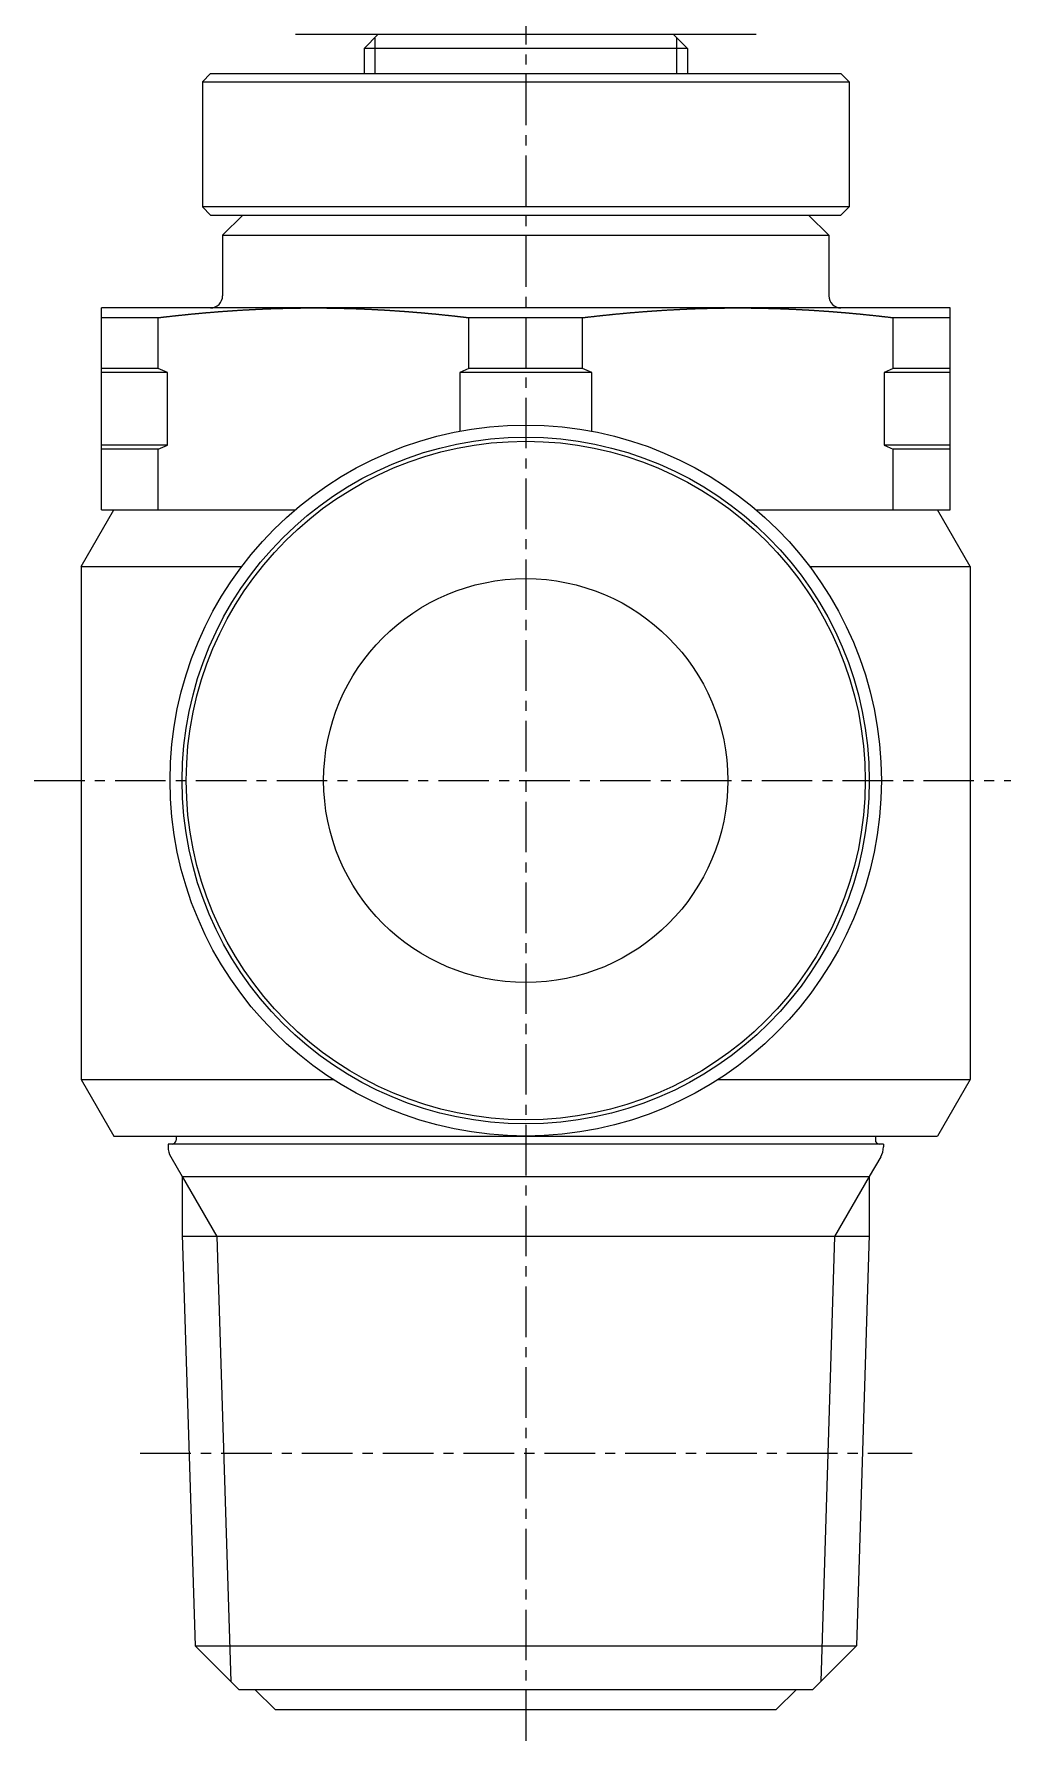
# Model space of a CAD drawing. Extents: x 3 to 108, y -23 to 87.
# Drawn here: x 84.07 to 108.23, y -0.89 to 41.51 of the extents above; entities that cross this region are included whole.
import ezdxf

# ---------------------------------------------------------------- set-up
doc = ezdxf.new("R2010")
doc.units = 0
doc.linetypes.add('CENTER', pattern=[2, 1.25, -0.25, 0.25, -0.25])
doc.layers.get('0').update_dxf_attribs({"linetype": 'CONTINUOUS'})
doc.layers.add('CENTER', color=1, linetype='CENTER')

msp = doc.modelspace()

# ---------------------------------------------------------------- linework, layer by layer
at = {"color": 7, "linetype": 'CONTINUOUS'}
for p, q in [((90.527, 41.506), (101.927, 41.506)), ((92.577, 41.506), (92.227, 41.156)), ((100.227, 41.156), (92.227, 41.156)), ((92.227, 41.156), (92.227, 40.531)), ((99.877, 41.506), (100.227, 41.156)), ((100.227, 41.156), (100.227, 40.531)), ((88.227, 40.331), (88.427, 40.531)), ((88.227, 40.331), (88.227, 37.231)), ((88.227, 40.331), (104.227, 40.331)), ((88.427, 40.531), (104.027, 40.531)), ((104.227, 40.331), (104.027, 40.531)), ((104.227, 40.331), (104.227, 37.231)), ((104.227, 37.231), (88.227, 37.231)), ((88.227, 37.231), (88.427, 37.031)), ((88.427, 37.031), (104.027, 37.031)), ((89.227, 37.031), (88.727, 36.531)), ((103.227, 37.031), (103.727, 36.531)), ((104.227, 37.231), (104.027, 37.031)), ((88.727, 36.531), (103.727, 36.531)), ((88.727, 36.531), (88.727, 35.031)), ((103.727, 36.531), (103.727, 35.031)), ((106.727, 34.731), (85.727, 34.731)), ((85.727, 29.731), (85.727, 34.731)), ((87.132, 34.49), (85.727, 34.49)), ((87.132, 33.231), (87.132, 34.49)), ((97.632, 34.49), (94.822, 34.49)), ((94.822, 33.231), (94.822, 34.49)), ((97.632, 33.231), (97.632, 34.49)), ((105.322, 33.231), (105.322, 34.49)), ((106.727, 34.49), (105.322, 34.49)), ((106.727, 29.731), (106.727, 34.731)), ((87.132, 33.231), (85.727, 33.231)), ((87.36, 33.131), (85.727, 33.131)), ((87.36, 33.131), (87.132, 33.231)), ((87.36, 31.331), (87.36, 33.131)), ((94.822, 33.231), (94.593, 33.131)), ((97.86, 33.131), (94.593, 33.131)), ((94.593, 33.131), (94.593, 31.678)), ((97.632, 33.231), (94.822, 33.231)), ((97.86, 33.131), (97.632, 33.231)), ((97.86, 31.678), (97.86, 33.131)), ((105.322, 33.231), (105.093, 33.131)), ((105.093, 33.131), (105.093, 31.331)), ((106.727, 33.131), (105.093, 33.131)), ((106.727, 33.231), (105.322, 33.231)), ((87.36, 31.331), (85.727, 31.331)), ((87.132, 31.231), (85.727, 31.231)), ((87.132, 31.231), (87.36, 31.331)), ((87.132, 29.731), (87.132, 31.231)), ((105.093, 31.331), (105.322, 31.231)), ((106.727, 31.331), (105.093, 31.331)), ((105.322, 29.731), (105.322, 31.231)), ((106.727, 31.231), (105.322, 31.231)), ((85.227, 28.331), (86.035, 29.731)), ((85.727, 29.731), (90.522, 29.731)), ((101.932, 29.731), (106.727, 29.731)), ((107.227, 28.331), (106.419, 29.731)), ((85.227, 28.331), (89.202, 28.331)), ((85.227, 28.331), (85.227, 15.631)), ((103.252, 28.331), (107.227, 28.331)), ((107.227, 28.331), (107.227, 15.631)), ((85.227, 15.631), (91.464, 15.631)), ((85.227, 15.631), (86.035, 14.231)), ((100.989, 15.631), (107.227, 15.631)), ((107.227, 15.631), (106.419, 14.231)), ((86.035, 14.231), (106.419, 14.231)), ((87.377, 14.031), (87.377, 13.966)), ((105.077, 14.031), (87.377, 14.031)), ((87.577, 14.231), (87.577, 14.131)), ((104.877, 14.231), (104.877, 14.131)), ((105.077, 14.031), (105.077, 13.966)), ((87.445, 13.714), (87.727, 13.231)), ((105.009, 13.714), (104.727, 13.231)), ((87.727, 13.231), (104.727, 13.231)), ((87.727, 13.231), (87.727, 11.789)), ((104.727, 13.231), (104.727, 11.789)), ((87.727, 11.789), (88.045, 1.613)), ((104.726, 11.746), (87.728, 11.746)), ((104.727, 11.789), (104.409, 1.613)), ((88.045, 1.613), (104.409, 1.613)), ((88.045, 1.613), (89.127, 0.531)), ((104.409, 1.613), (103.327, 0.531)), ((89.127, 0.531), (103.327, 0.531)), ((89.527, 0.531), (90.027, 0.031)), ((102.927, 0.531), (102.427, 0.031)), ((90.027, 0.031), (102.427, 0.031))]:
    msp.add_line(p, q, dxfattribs=at)
at = {"color": 3, "linetype": 'CONTINUOUS'}
for p, q in [((92.497, 41.406), (92.497, 40.531)), ((99.957, 41.406), (99.957, 40.531)), ((87.727, 13.231), (88.584, 11.746)), ((104.727, 13.231), (103.87, 11.746)), ((88.584, 11.746), (88.928, 0.73)), ((103.87, 11.746), (103.525, 0.73))]:
    msp.add_line(p, q, dxfattribs=at)
at = {"color": 7}
for points in [[(87.132, 34.49, 0), (87.143, 34.491, 0), (87.154, 34.493, 0), (87.165, 34.494, 0), (87.176, 34.495, 0), (87.187, 34.497, 0), (87.198, 34.498, 0), (87.208, 34.499, 0), (87.219, 34.5, 0), (87.23, 34.502, 0), (87.241, 34.503, 0), (87.252, 34.504, 0), (87.263, 34.506, 0), (87.274, 34.507, 0), (87.285, 34.508, 0), (87.296, 34.509, 0), (87.306, 34.511, 0), (87.317, 34.512, 0), (87.328, 34.513, 0), (87.339, 34.514, 0), (87.35, 34.516, 0), (87.361, 34.517, 0), (87.372, 34.518, 0), (87.383, 34.519, 0), (87.394, 34.521, 0), (87.405, 34.522, 0), (87.416, 34.523, 0), (87.427, 34.524, 0), (87.438, 34.526, 0), (87.448, 34.527, 0), (87.459, 34.528, 0), (87.47, 34.529, 0), (87.481, 34.531, 0), (87.492, 34.532, 0), (87.503, 34.533, 0), (87.514, 34.534, 0), (87.525, 34.535, 0), (87.536, 34.536, 0), (87.547, 34.538, 0), (87.558, 34.539, 0), (87.569, 34.54, 0), (87.579, 34.541, 0), (87.59, 34.542, 0), (87.601, 34.544, 0), (87.612, 34.545, 0), (87.623, 34.546, 0), (87.634, 34.547, 0), (87.645, 34.548, 0), (87.656, 34.549, 0), (87.667, 34.551, 0), (87.678, 34.552, 0), (87.689, 34.553, 0), (87.699, 34.554, 0), (87.71, 34.555, 0), (87.721, 34.556, 0), (87.732, 34.557, 0), (87.743, 34.559, 0), (87.754, 34.56, 0), (87.765, 34.561, 0), (87.776, 34.562, 0), (87.787, 34.563, 0), (87.798, 34.564, 0), (87.809, 34.565, 0), (87.82, 34.566, 0), (87.831, 34.568, 0), (87.841, 34.569, 0), (87.853, 34.57, 0), (87.863, 34.571, 0), (87.874, 34.572, 0), (87.885, 34.573, 0), (87.896, 34.574, 0), (87.907, 34.575, 0), (87.918, 34.576, 0), (87.929, 34.577, 0), (87.94, 34.578, 0), (87.951, 34.58, 0), (87.962, 34.581, 0), (87.973, 34.582, 0), (87.984, 34.583, 0), (87.995, 34.584, 0), (88.005, 34.585, 0), (88.016, 34.586, 0), (88.027, 34.587, 0), (88.038, 34.588, 0), (88.049, 34.589, 0), (88.06, 34.59, 0), (88.071, 34.591, 0), (88.082, 34.592, 0), (88.093, 34.593, 0), (88.104, 34.594, 0), (88.115, 34.595, 0), (88.126, 34.596, 0), (88.137, 34.597, 0), (88.148, 34.598, 0), (88.159, 34.599, 0), (88.169, 34.6, 0), (88.18, 34.601, 0), (88.191, 34.602, 0), (88.202, 34.603, 0), (88.213, 34.604, 0), (88.224, 34.605, 0), (88.235, 34.606, 0), (88.246, 34.607, 0), (88.257, 34.608, 0), (88.268, 34.609, 0), (88.279, 34.61, 0), (88.29, 34.611, 0), (88.301, 34.612, 0), (88.312, 34.613, 0), (88.323, 34.614, 0), (88.334, 34.615, 0), (88.344, 34.616, 0), (88.355, 34.617, 0), (88.366, 34.617, 0), (88.377, 34.618, 0), (88.388, 34.619, 0), (88.399, 34.62, 0), (88.41, 34.621, 0), (88.421, 34.622, 0), (88.432, 34.623, 0), (88.443, 34.624, 0), (88.454, 34.625, 0), (88.465, 34.626, 0), (88.476, 34.627, 0), (88.487, 34.628, 0), (88.498, 34.629, 0), (88.509, 34.629, 0), (88.52, 34.63, 0), (88.531, 34.631, 0), (88.541, 34.632, 0), (88.552, 34.633, 0), (88.563, 34.634, 0), (88.574, 34.635, 0), (88.585, 34.636, 0), (88.596, 34.636, 0), (88.607, 34.637, 0), (88.618, 34.638, 0), (88.629, 34.639, 0), (88.64, 34.64, 0), (88.651, 34.641, 0), (88.662, 34.641, 0), (88.673, 34.642, 0), (88.684, 34.643, 0), (88.695, 34.644, 0), (88.706, 34.645, 0), (88.717, 34.646, 0), (88.728, 34.646, 0), (88.739, 34.647, 0), (88.749, 34.648, 0), (88.76, 34.649, 0), (88.772, 34.65, 0), (88.782, 34.65, 0), (88.793, 34.651, 0), (88.804, 34.652, 0), (88.815, 34.653, 0), (88.826, 34.654, 0), (88.837, 34.654, 0), (88.848, 34.655, 0), (88.859, 34.656, 0), (88.87, 34.657, 0), (88.881, 34.657, 0), (88.892, 34.658, 0), (88.903, 34.659, 0), (88.914, 34.66, 0), (88.925, 34.66, 0), (88.936, 34.661, 0), (88.947, 34.662, 0), (88.958, 34.663, 0), (88.969, 34.663, 0), (88.98, 34.664, 0), (88.991, 34.665, 0), (89.001, 34.666, 0), (89.013, 34.666, 0), (89.023, 34.667, 0), (89.034, 34.668, 0), (89.045, 34.668, 0), (89.056, 34.669, 0), (89.067, 34.67, 0), (89.078, 34.67, 0), (89.089, 34.671, 0), (89.1, 34.672, 0), (89.111, 34.673, 0), (89.122, 34.673, 0), (89.133, 34.674, 0), (89.144, 34.675, 0), (89.155, 34.675, 0), (89.166, 34.676, 0), (89.177, 34.677, 0), (89.188, 34.677, 0), (89.199, 34.678, 0), (89.21, 34.678, 0), (89.221, 34.679, 0), (89.232, 34.68, 0), (89.243, 34.681, 0), (89.254, 34.681, 0), (89.265, 34.682, 0), (89.276, 34.682, 0), (89.287, 34.683, 0), (89.297, 34.684, 0), (89.308, 34.684, 0), (89.319, 34.685, 0), (89.33, 34.685, 0), (89.341, 34.686, 0), (89.352, 34.687, 0), (89.363, 34.687, 0), (89.374, 34.688, 0), (89.385, 34.688, 0), (89.396, 34.689, 0), (89.407, 34.69, 0), (89.418, 34.69, 0), (89.429, 34.691, 0), (89.44, 34.691, 0), (89.451, 34.692, 0), (89.462, 34.692, 0), (89.473, 34.693, 0), (89.484, 34.694, 0), (89.495, 34.694, 0), (89.506, 34.695, 0), (89.517, 34.695, 0), (89.528, 34.696, 0), (89.539, 34.696, 0), (89.55, 34.697, 0), (89.561, 34.697, 0), (89.572, 34.698, 0), (89.583, 34.698, 0), (89.594, 34.699, 0), (89.605, 34.699, 0), (89.616, 34.7, 0), (89.626, 34.7, 0), (89.638, 34.701, 0), (89.648, 34.701, 0), (89.659, 34.702, 0), (89.67, 34.702, 0), (89.681, 34.703, 0), (89.692, 34.703, 0), (89.703, 34.704, 0), (89.714, 34.704, 0), (89.725, 34.705, 0), (89.736, 34.705, 0), (89.747, 34.706, 0), (89.758, 34.706, 0), (89.769, 34.706, 0), (89.78, 34.707, 0), (89.791, 34.707, 0), (89.802, 34.708, 0), (89.813, 34.708, 0), (89.824, 34.709, 0), (89.835, 34.709, 0), (89.846, 34.709, 0), (89.857, 34.71, 0), (89.868, 34.71, 0), (89.879, 34.711, 0), (89.89, 34.711, 0), (89.901, 34.712, 0), (89.912, 34.712, 0), (89.923, 34.712, 0), (89.934, 34.713, 0), (89.945, 34.713, 0), (89.956, 34.714, 0), (89.967, 34.714, 0), (89.978, 34.714, 0), (89.989, 34.715, 0), (90, 34.715, 0), (90.011, 34.715, 0), (90.022, 34.716, 0), (90.033, 34.716, 0), (90.043, 34.716, 0), (90.055, 34.717, 0), (90.066, 34.717, 0), (90.076, 34.717, 0), (90.087, 34.718, 0), (90.098, 34.718, 0), (90.109, 34.718, 0), (90.12, 34.719, 0), (90.131, 34.719, 0), (90.142, 34.719, 0), (90.153, 34.72, 0), (90.164, 34.72, 0), (90.175, 34.72, 0), (90.186, 34.721, 0), (90.197, 34.721, 0), (90.208, 34.721, 0), (90.219, 34.721, 0), (90.23, 34.722, 0), (90.241, 34.722, 0), (90.252, 34.722, 0), (90.263, 34.722, 0), (90.274, 34.723, 0), (90.285, 34.723, 0), (90.296, 34.723, 0), (90.307, 34.724, 0), (90.318, 34.724, 0), (90.329, 34.724, 0), (90.34, 34.724, 0), (90.351, 34.724, 0), (90.362, 34.725, 0), (90.373, 34.725, 0), (90.384, 34.725, 0), (90.395, 34.725, 0), (90.406, 34.726, 0), (90.417, 34.726, 0), (90.428, 34.726, 0), (90.439, 34.726, 0), (90.45, 34.727, 0), (90.461, 34.727, 0), (90.472, 34.727, 0), (90.483, 34.727, 0), (90.494, 34.727, 0), (90.505, 34.727, 0), (90.516, 34.728, 0), (90.527, 34.728, 0), (90.538, 34.728, 0), (90.549, 34.728, 0), (90.56, 34.728, 0), (90.57, 34.728, 0), (90.582, 34.728, 0), (90.593, 34.729, 0), (90.603, 34.729, 0), (90.615, 34.729, 0), (90.625, 34.729, 0), (90.636, 34.729, 0), (90.647, 34.729, 0), (90.658, 34.729, 0), (90.669, 34.73, 0), (90.68, 34.73, 0), (90.691, 34.73, 0), (90.702, 34.73, 0), (90.713, 34.73, 0), (90.724, 34.73, 0), (90.735, 34.73, 0), (90.746, 34.73, 0), (90.757, 34.73, 0), (90.768, 34.73, 0), (90.779, 34.73, 0), (90.79, 34.731, 0), (90.801, 34.731, 0), (90.812, 34.731, 0), (90.823, 34.731, 0), (90.834, 34.731, 0), (90.845, 34.731, 0), (90.856, 34.731, 0), (90.867, 34.731, 0), (90.878, 34.731, 0), (90.889, 34.731, 0), (90.9, 34.731, 0), (90.911, 34.731, 0), (90.922, 34.731, 0), (90.933, 34.731, 0), (90.944, 34.731, 0), (90.955, 34.731, 0), (90.966, 34.731, 0), (90.977, 34.731, 0)], [(90.977, 34.731, 0), (90.988, 34.731, 0), (90.999, 34.731, 0), (91.01, 34.731, 0), (91.021, 34.731, 0), (91.032, 34.731, 0), (91.043, 34.731, 0), (91.054, 34.731, 0), (91.065, 34.731, 0), (91.076, 34.731, 0), (91.087, 34.731, 0), (91.098, 34.731, 0), (91.109, 34.731, 0), (91.12, 34.731, 0), (91.131, 34.731, 0), (91.142, 34.731, 0), (91.153, 34.731, 0), (91.163, 34.731, 0), (91.174, 34.73, 0), (91.186, 34.73, 0), (91.197, 34.73, 0), (91.207, 34.73, 0), (91.219, 34.73, 0), (91.229, 34.73, 0), (91.24, 34.73, 0), (91.251, 34.73, 0), (91.262, 34.73, 0), (91.273, 34.73, 0), (91.284, 34.73, 0), (91.295, 34.73, 0), (91.306, 34.729, 0), (91.317, 34.729, 0), (91.328, 34.729, 0), (91.339, 34.729, 0), (91.35, 34.729, 0), (91.361, 34.729, 0), (91.372, 34.728, 0), (91.383, 34.728, 0), (91.394, 34.728, 0), (91.405, 34.728, 0), (91.416, 34.728, 0), (91.427, 34.728, 0), (91.438, 34.728, 0), (91.449, 34.727, 0), (91.46, 34.727, 0), (91.471, 34.727, 0), (91.482, 34.727, 0), (91.493, 34.727, 0), (91.504, 34.727, 0), (91.515, 34.726, 0), (91.526, 34.726, 0), (91.537, 34.726, 0), (91.548, 34.726, 0), (91.559, 34.725, 0), (91.57, 34.725, 0), (91.581, 34.725, 0), (91.592, 34.725, 0), (91.603, 34.724, 0), (91.614, 34.724, 0), (91.625, 34.724, 0), (91.636, 34.724, 0), (91.647, 34.724, 0), (91.658, 34.723, 0), (91.669, 34.723, 0), (91.68, 34.723, 0), (91.691, 34.722, 0), (91.702, 34.722, 0), (91.713, 34.722, 0), (91.724, 34.722, 0), (91.734, 34.721, 0), (91.746, 34.721, 0), (91.757, 34.721, 0), (91.767, 34.721, 0), (91.778, 34.72, 0), (91.789, 34.72, 0), (91.8, 34.72, 0), (91.811, 34.719, 0), (91.822, 34.719, 0), (91.833, 34.719, 0), (91.844, 34.718, 0), (91.855, 34.718, 0), (91.866, 34.718, 0), (91.877, 34.717, 0), (91.888, 34.717, 0), (91.899, 34.717, 0), (91.91, 34.716, 0), (91.921, 34.716, 0), (91.932, 34.716, 0), (91.943, 34.715, 0), (91.954, 34.715, 0), (91.965, 34.715, 0), (91.976, 34.714, 0), (91.987, 34.714, 0), (91.998, 34.714, 0), (92.009, 34.713, 0), (92.02, 34.713, 0), (92.031, 34.712, 0), (92.042, 34.712, 0), (92.053, 34.712, 0), (92.064, 34.711, 0), (92.075, 34.711, 0), (92.086, 34.71, 0), (92.097, 34.71, 0), (92.108, 34.709, 0), (92.119, 34.709, 0), (92.13, 34.709, 0), (92.141, 34.708, 0), (92.152, 34.708, 0), (92.163, 34.707, 0), (92.174, 34.707, 0), (92.184, 34.706, 0), (92.195, 34.706, 0), (92.207, 34.706, 0), (92.218, 34.705, 0), (92.228, 34.705, 0), (92.239, 34.704, 0), (92.25, 34.704, 0), (92.261, 34.703, 0), (92.272, 34.703, 0), (92.283, 34.702, 0), (92.294, 34.702, 0), (92.305, 34.701, 0), (92.316, 34.701, 0), (92.327, 34.7, 0), (92.338, 34.7, 0), (92.349, 34.699, 0), (92.36, 34.699, 0), (92.371, 34.698, 0), (92.382, 34.698, 0), (92.393, 34.697, 0), (92.404, 34.697, 0), (92.415, 34.696, 0), (92.426, 34.696, 0), (92.437, 34.695, 0), (92.448, 34.695, 0), (92.459, 34.694, 0), (92.47, 34.694, 0), (92.481, 34.693, 0), (92.492, 34.692, 0), (92.503, 34.692, 0), (92.514, 34.691, 0), (92.525, 34.691, 0), (92.536, 34.69, 0), (92.547, 34.69, 0), (92.558, 34.689, 0), (92.569, 34.688, 0), (92.579, 34.688, 0), (92.59, 34.687, 0), (92.601, 34.687, 0), (92.612, 34.686, 0), (92.623, 34.685, 0), (92.634, 34.685, 0), (92.645, 34.684, 0), (92.656, 34.684, 0), (92.667, 34.683, 0), (92.678, 34.682, 0), (92.689, 34.682, 0), (92.7, 34.681, 0), (92.711, 34.681, 0), (92.722, 34.68, 0), (92.733, 34.679, 0), (92.744, 34.678, 0), (92.755, 34.678, 0), (92.766, 34.677, 0), (92.777, 34.677, 0), (92.788, 34.676, 0), (92.799, 34.675, 0), (92.81, 34.675, 0), (92.821, 34.674, 0), (92.832, 34.673, 0), (92.843, 34.673, 0), (92.853, 34.672, 0), (92.865, 34.671, 0), (92.876, 34.67, 0), (92.886, 34.67, 0), (92.897, 34.669, 0), (92.908, 34.668, 0), (92.919, 34.668, 0), (92.93, 34.667, 0), (92.941, 34.666, 0), (92.952, 34.666, 0), (92.963, 34.665, 0), (92.974, 34.664, 0), (92.985, 34.663, 0), (92.996, 34.663, 0), (93.007, 34.662, 0), (93.018, 34.661, 0), (93.029, 34.66, 0), (93.04, 34.66, 0), (93.051, 34.659, 0), (93.062, 34.658, 0), (93.073, 34.657, 0), (93.084, 34.657, 0), (93.095, 34.656, 0), (93.106, 34.655, 0), (93.117, 34.654, 0), (93.127, 34.654, 0), (93.138, 34.653, 0), (93.149, 34.652, 0), (93.16, 34.651, 0), (93.171, 34.65, 0), (93.182, 34.65, 0), (93.193, 34.649, 0), (93.204, 34.648, 0), (93.215, 34.647, 0), (93.226, 34.646, 0), (93.237, 34.646, 0), (93.248, 34.645, 0), (93.259, 34.644, 0), (93.27, 34.643, 0), (93.281, 34.642, 0), (93.292, 34.641, 0), (93.303, 34.641, 0), (93.314, 34.64, 0), (93.325, 34.639, 0), (93.336, 34.638, 0), (93.347, 34.637, 0), (93.358, 34.636, 0), (93.368, 34.636, 0), (93.379, 34.635, 0), (93.39, 34.634, 0), (93.401, 34.633, 0), (93.412, 34.632, 0), (93.423, 34.631, 0), (93.434, 34.63, 0), (93.445, 34.629, 0), (93.456, 34.629, 0), (93.467, 34.628, 0), (93.478, 34.627, 0), (93.489, 34.626, 0), (93.5, 34.625, 0), (93.511, 34.624, 0), (93.522, 34.623, 0), (93.533, 34.622, 0), (93.543, 34.621, 0), (93.555, 34.62, 0), (93.565, 34.619, 0), (93.576, 34.618, 0), (93.587, 34.617, 0), (93.598, 34.617, 0), (93.609, 34.616, 0), (93.62, 34.615, 0), (93.631, 34.614, 0), (93.642, 34.613, 0), (93.653, 34.612, 0), (93.664, 34.611, 0), (93.675, 34.61, 0), (93.686, 34.609, 0), (93.697, 34.608, 0), (93.708, 34.607, 0), (93.719, 34.606, 0), (93.73, 34.605, 0), (93.74, 34.604, 0), (93.751, 34.603, 0), (93.762, 34.602, 0), (93.773, 34.601, 0), (93.784, 34.6, 0), (93.795, 34.599, 0), (93.806, 34.598, 0), (93.817, 34.597, 0), (93.828, 34.596, 0), (93.839, 34.595, 0), (93.85, 34.594, 0), (93.861, 34.593, 0), (93.872, 34.592, 0), (93.883, 34.591, 0), (93.894, 34.59, 0), (93.904, 34.589, 0), (93.915, 34.588, 0), (93.926, 34.587, 0), (93.937, 34.586, 0), (93.948, 34.585, 0), (93.959, 34.584, 0), (93.97, 34.583, 0), (93.981, 34.582, 0), (93.992, 34.581, 0), (94.003, 34.58, 0), (94.014, 34.578, 0), (94.025, 34.577, 0), (94.036, 34.576, 0), (94.047, 34.575, 0), (94.058, 34.574, 0), (94.069, 34.573, 0), (94.079, 34.572, 0), (94.09, 34.571, 0), (94.101, 34.57, 0), (94.112, 34.569, 0), (94.123, 34.568, 0), (94.134, 34.566, 0), (94.145, 34.565, 0), (94.156, 34.564, 0), (94.167, 34.563, 0), (94.178, 34.562, 0), (94.189, 34.561, 0), (94.2, 34.56, 0), (94.21, 34.559, 0), (94.221, 34.557, 0), (94.232, 34.556, 0), (94.243, 34.555, 0), (94.254, 34.554, 0), (94.265, 34.553, 0), (94.276, 34.552, 0), (94.287, 34.551, 0), (94.298, 34.549, 0), (94.309, 34.548, 0), (94.32, 34.547, 0), (94.331, 34.546, 0), (94.342, 34.545, 0), (94.353, 34.544, 0), (94.363, 34.542, 0), (94.374, 34.541, 0), (94.385, 34.54, 0), (94.396, 34.539, 0), (94.407, 34.538, 0), (94.418, 34.536, 0), (94.429, 34.535, 0), (94.44, 34.534, 0), (94.451, 34.533, 0), (94.462, 34.532, 0), (94.473, 34.531, 0), (94.484, 34.529, 0), (94.494, 34.528, 0), (94.505, 34.527, 0), (94.516, 34.526, 0), (94.527, 34.524, 0), (94.538, 34.523, 0), (94.549, 34.522, 0), (94.56, 34.521, 0), (94.571, 34.519, 0), (94.582, 34.518, 0), (94.593, 34.517, 0), (94.603, 34.516, 0), (94.614, 34.514, 0), (94.625, 34.513, 0), (94.636, 34.512, 0), (94.647, 34.511, 0), (94.658, 34.509, 0), (94.669, 34.508, 0), (94.68, 34.507, 0), (94.691, 34.506, 0), (94.702, 34.504, 0), (94.713, 34.503, 0), (94.724, 34.502, 0), (94.734, 34.5, 0), (94.745, 34.499, 0), (94.756, 34.498, 0), (94.767, 34.497, 0), (94.778, 34.495, 0), (94.789, 34.494, 0), (94.8, 34.493, 0), (94.811, 34.491, 0), (94.822, 34.49, 0)], [(97.632, 34.49, 0), (97.643, 34.491, 0), (97.654, 34.493, 0), (97.665, 34.494, 0), (97.676, 34.495, 0), (97.687, 34.497, 0), (97.698, 34.498, 0), (97.708, 34.499, 0), (97.719, 34.5, 0), (97.73, 34.502, 0), (97.741, 34.503, 0), (97.752, 34.504, 0), (97.763, 34.506, 0), (97.774, 34.507, 0), (97.785, 34.508, 0), (97.796, 34.509, 0), (97.807, 34.511, 0), (97.817, 34.512, 0), (97.828, 34.513, 0), (97.839, 34.514, 0), (97.85, 34.516, 0), (97.861, 34.517, 0), (97.872, 34.518, 0), (97.883, 34.519, 0), (97.894, 34.521, 0), (97.905, 34.522, 0), (97.916, 34.523, 0), (97.927, 34.524, 0), (97.938, 34.526, 0), (97.948, 34.527, 0), (97.959, 34.528, 0), (97.97, 34.529, 0), (97.981, 34.531, 0), (97.992, 34.532, 0), (98.003, 34.533, 0), (98.014, 34.534, 0), (98.025, 34.535, 0), (98.036, 34.536, 0), (98.047, 34.538, 0), (98.058, 34.539, 0), (98.069, 34.54, 0), (98.079, 34.541, 0), (98.09, 34.542, 0), (98.101, 34.544, 0), (98.112, 34.545, 0), (98.123, 34.546, 0), (98.134, 34.547, 0), (98.145, 34.548, 0), (98.156, 34.549, 0), (98.167, 34.551, 0), (98.178, 34.552, 0), (98.189, 34.553, 0), (98.2, 34.554, 0), (98.21, 34.555, 0), (98.221, 34.556, 0), (98.232, 34.557, 0), (98.243, 34.559, 0), (98.254, 34.56, 0), (98.265, 34.561, 0), (98.276, 34.562, 0), (98.287, 34.563, 0), (98.298, 34.564, 0), (98.309, 34.565, 0), (98.32, 34.566, 0), (98.331, 34.568, 0), (98.342, 34.569, 0), (98.353, 34.57, 0), (98.363, 34.571, 0), (98.374, 34.572, 0), (98.385, 34.573, 0), (98.396, 34.574, 0), (98.407, 34.575, 0), (98.418, 34.576, 0), (98.429, 34.577, 0), (98.44, 34.578, 0), (98.451, 34.58, 0), (98.462, 34.581, 0), (98.473, 34.582, 0), (98.484, 34.583, 0), (98.495, 34.584, 0), (98.505, 34.585, 0), (98.516, 34.586, 0), (98.527, 34.587, 0), (98.538, 34.588, 0), (98.549, 34.589, 0), (98.56, 34.59, 0), (98.571, 34.591, 0), (98.582, 34.592, 0), (98.593, 34.593, 0), (98.604, 34.594, 0), (98.615, 34.595, 0), (98.626, 34.596, 0), (98.637, 34.597, 0), (98.648, 34.598, 0), (98.659, 34.599, 0), (98.669, 34.6, 0), (98.68, 34.601, 0), (98.691, 34.602, 0), (98.702, 34.603, 0), (98.713, 34.604, 0), (98.724, 34.605, 0), (98.735, 34.606, 0), (98.746, 34.607, 0), (98.757, 34.608, 0), (98.768, 34.609, 0), (98.779, 34.61, 0), (98.79, 34.611, 0), (98.801, 34.612, 0), (98.812, 34.613, 0), (98.823, 34.614, 0), (98.834, 34.615, 0), (98.845, 34.616, 0), (98.855, 34.617, 0), (98.866, 34.617, 0), (98.877, 34.618, 0), (98.888, 34.619, 0), (98.899, 34.62, 0), (98.91, 34.621, 0), (98.921, 34.622, 0), (98.932, 34.623, 0), (98.943, 34.624, 0), (98.954, 34.625, 0), (98.965, 34.626, 0), (98.976, 34.627, 0), (98.987, 34.628, 0), (98.998, 34.629, 0), (99.009, 34.629, 0), (99.02, 34.63, 0), (99.031, 34.631, 0), (99.042, 34.632, 0), (99.052, 34.633, 0), (99.063, 34.634, 0), (99.074, 34.635, 0), (99.085, 34.636, 0), (99.096, 34.636, 0), (99.107, 34.637, 0), (99.118, 34.638, 0), (99.129, 34.639, 0), (99.14, 34.64, 0), (99.151, 34.641, 0), (99.162, 34.641, 0), (99.173, 34.642, 0), (99.184, 34.643, 0), (99.195, 34.644, 0), (99.206, 34.645, 0), (99.217, 34.646, 0), (99.228, 34.646, 0), (99.239, 34.647, 0), (99.249, 34.648, 0), (99.26, 34.649, 0), (99.272, 34.65, 0), (99.282, 34.65, 0), (99.293, 34.651, 0), (99.304, 34.652, 0), (99.315, 34.653, 0), (99.326, 34.654, 0), (99.337, 34.654, 0), (99.348, 34.655, 0), (99.359, 34.656, 0), (99.37, 34.657, 0), (99.381, 34.657, 0), (99.392, 34.658, 0), (99.403, 34.659, 0), (99.414, 34.66, 0), (99.425, 34.66, 0), (99.436, 34.661, 0), (99.447, 34.662, 0), (99.458, 34.663, 0), (99.469, 34.663, 0), (99.48, 34.664, 0), (99.491, 34.665, 0), (99.501, 34.666, 0), (99.513, 34.666, 0), (99.523, 34.667, 0), (99.534, 34.668, 0), (99.545, 34.668, 0), (99.556, 34.669, 0), (99.567, 34.67, 0), (99.578, 34.67, 0), (99.589, 34.671, 0), (99.6, 34.672, 0), (99.611, 34.673, 0), (99.622, 34.673, 0), (99.633, 34.674, 0), (99.644, 34.675, 0), (99.655, 34.675, 0), (99.666, 34.676, 0), (99.677, 34.677, 0), (99.688, 34.677, 0), (99.699, 34.678, 0), (99.71, 34.678, 0), (99.721, 34.679, 0), (99.732, 34.68, 0), (99.743, 34.681, 0), (99.754, 34.681, 0), (99.765, 34.682, 0), (99.776, 34.682, 0), (99.787, 34.683, 0), (99.798, 34.684, 0), (99.808, 34.684, 0), (99.819, 34.685, 0), (99.83, 34.685, 0), (99.841, 34.686, 0), (99.852, 34.687, 0), (99.863, 34.687, 0), (99.874, 34.688, 0), (99.885, 34.688, 0), (99.896, 34.689, 0), (99.907, 34.69, 0), (99.918, 34.69, 0), (99.929, 34.691, 0), (99.94, 34.691, 0), (99.951, 34.692, 0), (99.962, 34.692, 0), (99.973, 34.693, 0), (99.984, 34.694, 0), (99.995, 34.694, 0), (100.006, 34.695, 0), (100.017, 34.695, 0), (100.028, 34.696, 0), (100.039, 34.696, 0), (100.05, 34.697, 0), (100.061, 34.697, 0), (100.072, 34.698, 0), (100.083, 34.698, 0), (100.094, 34.699, 0), (100.105, 34.699, 0), (100.116, 34.7, 0), (100.127, 34.7, 0), (100.137, 34.701, 0), (100.148, 34.701, 0), (100.159, 34.702, 0), (100.17, 34.702, 0), (100.181, 34.703, 0), (100.192, 34.703, 0), (100.203, 34.704, 0), (100.214, 34.704, 0), (100.225, 34.705, 0), (100.236, 34.705, 0), (100.247, 34.706, 0), (100.258, 34.706, 0), (100.269, 34.706, 0), (100.28, 34.707, 0), (100.291, 34.707, 0), (100.302, 34.708, 0), (100.313, 34.708, 0), (100.324, 34.709, 0), (100.335, 34.709, 0), (100.346, 34.709, 0), (100.357, 34.71, 0), (100.368, 34.71, 0), (100.379, 34.711, 0), (100.39, 34.711, 0), (100.401, 34.712, 0), (100.412, 34.712, 0), (100.423, 34.712, 0), (100.434, 34.713, 0), (100.445, 34.713, 0), (100.456, 34.714, 0), (100.467, 34.714, 0), (100.478, 34.714, 0), (100.489, 34.715, 0), (100.5, 34.715, 0), (100.511, 34.715, 0), (100.522, 34.716, 0), (100.533, 34.716, 0), (100.544, 34.716, 0), (100.555, 34.717, 0), (100.565, 34.717, 0), (100.576, 34.717, 0), (100.587, 34.718, 0), (100.598, 34.718, 0), (100.609, 34.718, 0), (100.62, 34.719, 0), (100.631, 34.719, 0), (100.642, 34.719, 0), (100.653, 34.72, 0), (100.664, 34.72, 0), (100.675, 34.72, 0), (100.686, 34.721, 0), (100.697, 34.721, 0), (100.708, 34.721, 0), (100.719, 34.721, 0), (100.73, 34.722, 0), (100.741, 34.722, 0), (100.752, 34.722, 0), (100.763, 34.722, 0), (100.774, 34.723, 0), (100.785, 34.723, 0), (100.796, 34.723, 0), (100.807, 34.724, 0), (100.818, 34.724, 0), (100.829, 34.724, 0), (100.84, 34.724, 0), (100.851, 34.724, 0), (100.862, 34.725, 0), (100.873, 34.725, 0), (100.884, 34.725, 0), (100.895, 34.725, 0), (100.906, 34.726, 0), (100.917, 34.726, 0), (100.928, 34.726, 0), (100.939, 34.726, 0), (100.95, 34.727, 0), (100.961, 34.727, 0), (100.972, 34.727, 0), (100.983, 34.727, 0), (100.994, 34.727, 0), (101.005, 34.727, 0), (101.016, 34.728, 0), (101.027, 34.728, 0), (101.038, 34.728, 0), (101.049, 34.728, 0), (101.06, 34.728, 0), (101.071, 34.728, 0), (101.082, 34.728, 0), (101.092, 34.729, 0), (101.103, 34.729, 0), (101.114, 34.729, 0), (101.125, 34.729, 0), (101.136, 34.729, 0), (101.147, 34.729, 0), (101.158, 34.73, 0), (101.169, 34.73, 0), (101.18, 34.73, 0), (101.191, 34.73, 0), (101.202, 34.73, 0), (101.213, 34.73, 0), (101.224, 34.73, 0), (101.235, 34.73, 0), (101.246, 34.73, 0), (101.257, 34.73, 0), (101.268, 34.73, 0), (101.279, 34.73, 0), (101.29, 34.731, 0), (101.301, 34.731, 0), (101.312, 34.731, 0), (101.323, 34.731, 0), (101.334, 34.731, 0), (101.345, 34.731, 0), (101.356, 34.731, 0), (101.367, 34.731, 0), (101.378, 34.731, 0), (101.389, 34.731, 0), (101.4, 34.731, 0), (101.411, 34.731, 0), (101.422, 34.731, 0), (101.433, 34.731, 0), (101.444, 34.731, 0), (101.455, 34.731, 0), (101.466, 34.731, 0), (101.477, 34.731, 0)], [(101.477, 34.731, 0), (101.488, 34.731, 0), (101.499, 34.731, 0), (101.51, 34.731, 0), (101.521, 34.731, 0), (101.532, 34.731, 0), (101.543, 34.731, 0), (101.554, 34.731, 0), (101.565, 34.731, 0), (101.576, 34.731, 0), (101.587, 34.731, 0), (101.598, 34.731, 0), (101.609, 34.731, 0), (101.62, 34.731, 0), (101.631, 34.731, 0), (101.642, 34.731, 0), (101.653, 34.731, 0), (101.664, 34.731, 0), (101.675, 34.73, 0), (101.686, 34.73, 0), (101.696, 34.73, 0), (101.707, 34.73, 0), (101.718, 34.73, 0), (101.729, 34.73, 0), (101.74, 34.73, 0), (101.751, 34.73, 0), (101.762, 34.73, 0), (101.773, 34.73, 0), (101.784, 34.73, 0), (101.795, 34.73, 0), (101.806, 34.729, 0), (101.817, 34.729, 0), (101.828, 34.729, 0), (101.839, 34.729, 0), (101.85, 34.729, 0), (101.861, 34.729, 0), (101.872, 34.728, 0), (101.883, 34.728, 0), (101.894, 34.728, 0), (101.905, 34.728, 0), (101.916, 34.728, 0), (101.927, 34.728, 0), (101.938, 34.728, 0), (101.949, 34.727, 0), (101.96, 34.727, 0), (101.971, 34.727, 0), (101.982, 34.727, 0), (101.993, 34.727, 0), (102.004, 34.727, 0), (102.015, 34.726, 0), (102.026, 34.726, 0), (102.037, 34.726, 0), (102.048, 34.726, 0), (102.059, 34.725, 0), (102.07, 34.725, 0), (102.081, 34.725, 0), (102.092, 34.725, 0), (102.103, 34.724, 0), (102.114, 34.724, 0), (102.125, 34.724, 0), (102.136, 34.724, 0), (102.147, 34.724, 0), (102.158, 34.723, 0), (102.169, 34.723, 0), (102.18, 34.723, 0), (102.191, 34.722, 0), (102.202, 34.722, 0), (102.213, 34.722, 0), (102.224, 34.722, 0), (102.235, 34.721, 0), (102.246, 34.721, 0), (102.256, 34.721, 0), (102.267, 34.721, 0), (102.278, 34.72, 0), (102.289, 34.72, 0), (102.3, 34.72, 0), (102.311, 34.719, 0), (102.322, 34.719, 0), (102.333, 34.719, 0), (102.344, 34.718, 0), (102.355, 34.718, 0), (102.366, 34.718, 0), (102.377, 34.717, 0), (102.388, 34.717, 0), (102.399, 34.717, 0), (102.41, 34.716, 0), (102.421, 34.716, 0), (102.432, 34.716, 0), (102.443, 34.715, 0), (102.454, 34.715, 0), (102.465, 34.715, 0), (102.476, 34.714, 0), (102.487, 34.714, 0), (102.498, 34.714, 0), (102.509, 34.713, 0), (102.52, 34.713, 0), (102.531, 34.712, 0), (102.542, 34.712, 0), (102.553, 34.712, 0), (102.564, 34.711, 0), (102.575, 34.711, 0), (102.586, 34.71, 0), (102.597, 34.71, 0), (102.608, 34.709, 0), (102.619, 34.709, 0), (102.63, 34.709, 0), (102.641, 34.708, 0), (102.652, 34.708, 0), (102.663, 34.707, 0), (102.674, 34.707, 0), (102.685, 34.706, 0), (102.696, 34.706, 0), (102.706, 34.706, 0), (102.717, 34.705, 0), (102.728, 34.705, 0), (102.739, 34.704, 0), (102.75, 34.704, 0), (102.761, 34.703, 0), (102.772, 34.703, 0), (102.783, 34.702, 0), (102.794, 34.702, 0), (102.805, 34.701, 0), (102.816, 34.701, 0), (102.827, 34.7, 0), (102.838, 34.7, 0), (102.849, 34.699, 0), (102.86, 34.699, 0), (102.871, 34.698, 0), (102.882, 34.698, 0), (102.893, 34.697, 0), (102.904, 34.697, 0), (102.915, 34.696, 0), (102.926, 34.696, 0), (102.937, 34.695, 0), (102.948, 34.695, 0), (102.959, 34.694, 0), (102.97, 34.694, 0), (102.981, 34.693, 0), (102.992, 34.692, 0), (103.003, 34.692, 0), (103.014, 34.691, 0), (103.025, 34.691, 0), (103.036, 34.69, 0), (103.047, 34.69, 0), (103.058, 34.689, 0), (103.068, 34.688, 0), (103.079, 34.688, 0), (103.09, 34.687, 0), (103.101, 34.687, 0), (103.112, 34.686, 0), (103.123, 34.685, 0), (103.134, 34.685, 0), (103.145, 34.684, 0), (103.156, 34.684, 0), (103.167, 34.683, 0), (103.178, 34.682, 0), (103.189, 34.682, 0), (103.2, 34.681, 0), (103.211, 34.681, 0), (103.222, 34.68, 0), (103.233, 34.679, 0), (103.244, 34.678, 0), (103.255, 34.678, 0), (103.266, 34.677, 0), (103.277, 34.677, 0), (103.288, 34.676, 0), (103.299, 34.675, 0), (103.31, 34.675, 0), (103.321, 34.674, 0), (103.332, 34.673, 0), (103.343, 34.673, 0), (103.354, 34.672, 0), (103.365, 34.671, 0), (103.375, 34.67, 0), (103.386, 34.67, 0), (103.397, 34.669, 0), (103.408, 34.668, 0), (103.419, 34.668, 0), (103.43, 34.667, 0), (103.441, 34.666, 0), (103.452, 34.666, 0), (103.463, 34.665, 0), (103.474, 34.664, 0), (103.485, 34.663, 0), (103.496, 34.663, 0), (103.507, 34.662, 0), (103.518, 34.661, 0), (103.529, 34.66, 0), (103.54, 34.66, 0), (103.551, 34.659, 0), (103.562, 34.658, 0), (103.573, 34.657, 0), (103.584, 34.657, 0), (103.595, 34.656, 0), (103.606, 34.655, 0), (103.617, 34.654, 0), (103.627, 34.654, 0), (103.638, 34.653, 0), (103.649, 34.652, 0), (103.66, 34.651, 0), (103.671, 34.65, 0), (103.682, 34.65, 0), (103.693, 34.649, 0), (103.704, 34.648, 0), (103.715, 34.647, 0), (103.726, 34.646, 0), (103.737, 34.646, 0), (103.748, 34.645, 0), (103.759, 34.644, 0), (103.77, 34.643, 0), (103.781, 34.642, 0), (103.792, 34.641, 0), (103.803, 34.641, 0), (103.814, 34.64, 0), (103.825, 34.639, 0), (103.836, 34.638, 0), (103.847, 34.637, 0), (103.857, 34.636, 0), (103.868, 34.636, 0), (103.879, 34.635, 0), (103.89, 34.634, 0), (103.901, 34.633, 0), (103.912, 34.632, 0), (103.923, 34.631, 0), (103.934, 34.63, 0), (103.945, 34.629, 0), (103.956, 34.629, 0), (103.967, 34.628, 0), (103.978, 34.627, 0), (103.989, 34.626, 0), (104, 34.625, 0), (104.011, 34.624, 0), (104.022, 34.623, 0), (104.033, 34.622, 0), (104.044, 34.621, 0), (104.054, 34.62, 0), (104.065, 34.619, 0), (104.076, 34.618, 0), (104.087, 34.617, 0), (104.098, 34.617, 0), (104.109, 34.616, 0), (104.12, 34.615, 0), (104.131, 34.614, 0), (104.142, 34.613, 0), (104.153, 34.612, 0), (104.164, 34.611, 0), (104.175, 34.61, 0), (104.186, 34.609, 0), (104.197, 34.608, 0), (104.208, 34.607, 0), (104.219, 34.606, 0), (104.23, 34.605, 0), (104.24, 34.604, 0), (104.251, 34.603, 0), (104.262, 34.602, 0), (104.273, 34.601, 0), (104.284, 34.6, 0), (104.295, 34.599, 0), (104.306, 34.598, 0), (104.317, 34.597, 0), (104.328, 34.596, 0), (104.339, 34.595, 0), (104.35, 34.594, 0), (104.361, 34.593, 0), (104.372, 34.592, 0), (104.383, 34.591, 0), (104.394, 34.59, 0), (104.405, 34.589, 0), (104.415, 34.588, 0), (104.426, 34.587, 0), (104.437, 34.586, 0), (104.448, 34.585, 0), (104.459, 34.584, 0), (104.47, 34.583, 0), (104.481, 34.582, 0), (104.492, 34.581, 0), (104.503, 34.58, 0), (104.514, 34.578, 0), (104.525, 34.577, 0), (104.536, 34.576, 0), (104.547, 34.575, 0), (104.558, 34.574, 0), (104.568, 34.573, 0), (104.579, 34.572, 0), (104.59, 34.571, 0), (104.601, 34.57, 0), (104.612, 34.569, 0), (104.623, 34.568, 0), (104.634, 34.566, 0), (104.645, 34.565, 0), (104.656, 34.564, 0), (104.667, 34.563, 0), (104.678, 34.562, 0), (104.689, 34.561, 0), (104.7, 34.56, 0), (104.71, 34.559, 0), (104.721, 34.557, 0), (104.732, 34.556, 0), (104.743, 34.555, 0), (104.754, 34.554, 0), (104.765, 34.553, 0), (104.776, 34.552, 0), (104.787, 34.551, 0), (104.798, 34.549, 0), (104.809, 34.548, 0), (104.82, 34.547, 0), (104.831, 34.546, 0), (104.842, 34.545, 0), (104.852, 34.544, 0), (104.863, 34.542, 0), (104.874, 34.541, 0), (104.885, 34.54, 0), (104.896, 34.539, 0), (104.907, 34.538, 0), (104.918, 34.536, 0), (104.929, 34.535, 0), (104.94, 34.534, 0), (104.951, 34.533, 0), (104.962, 34.532, 0), (104.973, 34.531, 0), (104.983, 34.529, 0), (104.994, 34.528, 0), (105.005, 34.527, 0), (105.016, 34.526, 0), (105.027, 34.524, 0), (105.038, 34.523, 0), (105.049, 34.522, 0), (105.06, 34.521, 0), (105.071, 34.519, 0), (105.082, 34.518, 0), (105.093, 34.517, 0), (105.104, 34.516, 0), (105.114, 34.514, 0), (105.125, 34.513, 0), (105.136, 34.512, 0), (105.147, 34.511, 0), (105.158, 34.509, 0), (105.169, 34.508, 0), (105.18, 34.507, 0), (105.191, 34.506, 0), (105.202, 34.504, 0), (105.213, 34.503, 0), (105.224, 34.502, 0), (105.234, 34.5, 0), (105.245, 34.499, 0), (105.256, 34.498, 0), (105.267, 34.497, 0), (105.278, 34.495, 0), (105.289, 34.494, 0), (105.3, 34.493, 0), (105.311, 34.491, 0), (105.322, 34.49, 0)]]:
    msp.add_polyline3d(points, dxfattribs=at)
at = {"color": 7, "linetype": 'CONTINUOUS'}
for radius in [8.8, 8.5, 8.4, 5]:
    msp.add_circle((96.227, 23.031), radius, dxfattribs=at)
for centre, radius, start, end in [((88.427, 35.031), 0.3, 270, 0), ((104.027, 35.031), 0.3, 180, 270), ((87.477, 14.131), 0.1, 270, 0), ((104.977, 14.131), 0.1, 180, 270), ((87.877, 13.966), 0.5, 180, 210.2564), ((104.577, 13.966), 0.5, 329.7436, 0)]:
    msp.add_arc(centre, radius, start, end, dxfattribs=at)
at = {"layer": 'CENTER', "color": 1, "linetype": 'CENTER'}
for p, q in [((96.227, 54.506), (96.227, -0.887)), ((84.067, 23.031), (108.227, 23.031)), ((86.691, 6.381), (105.791, 6.381))]:
    msp.add_line(p, q, dxfattribs=at)

doc.saveas('drawing.dxf')
